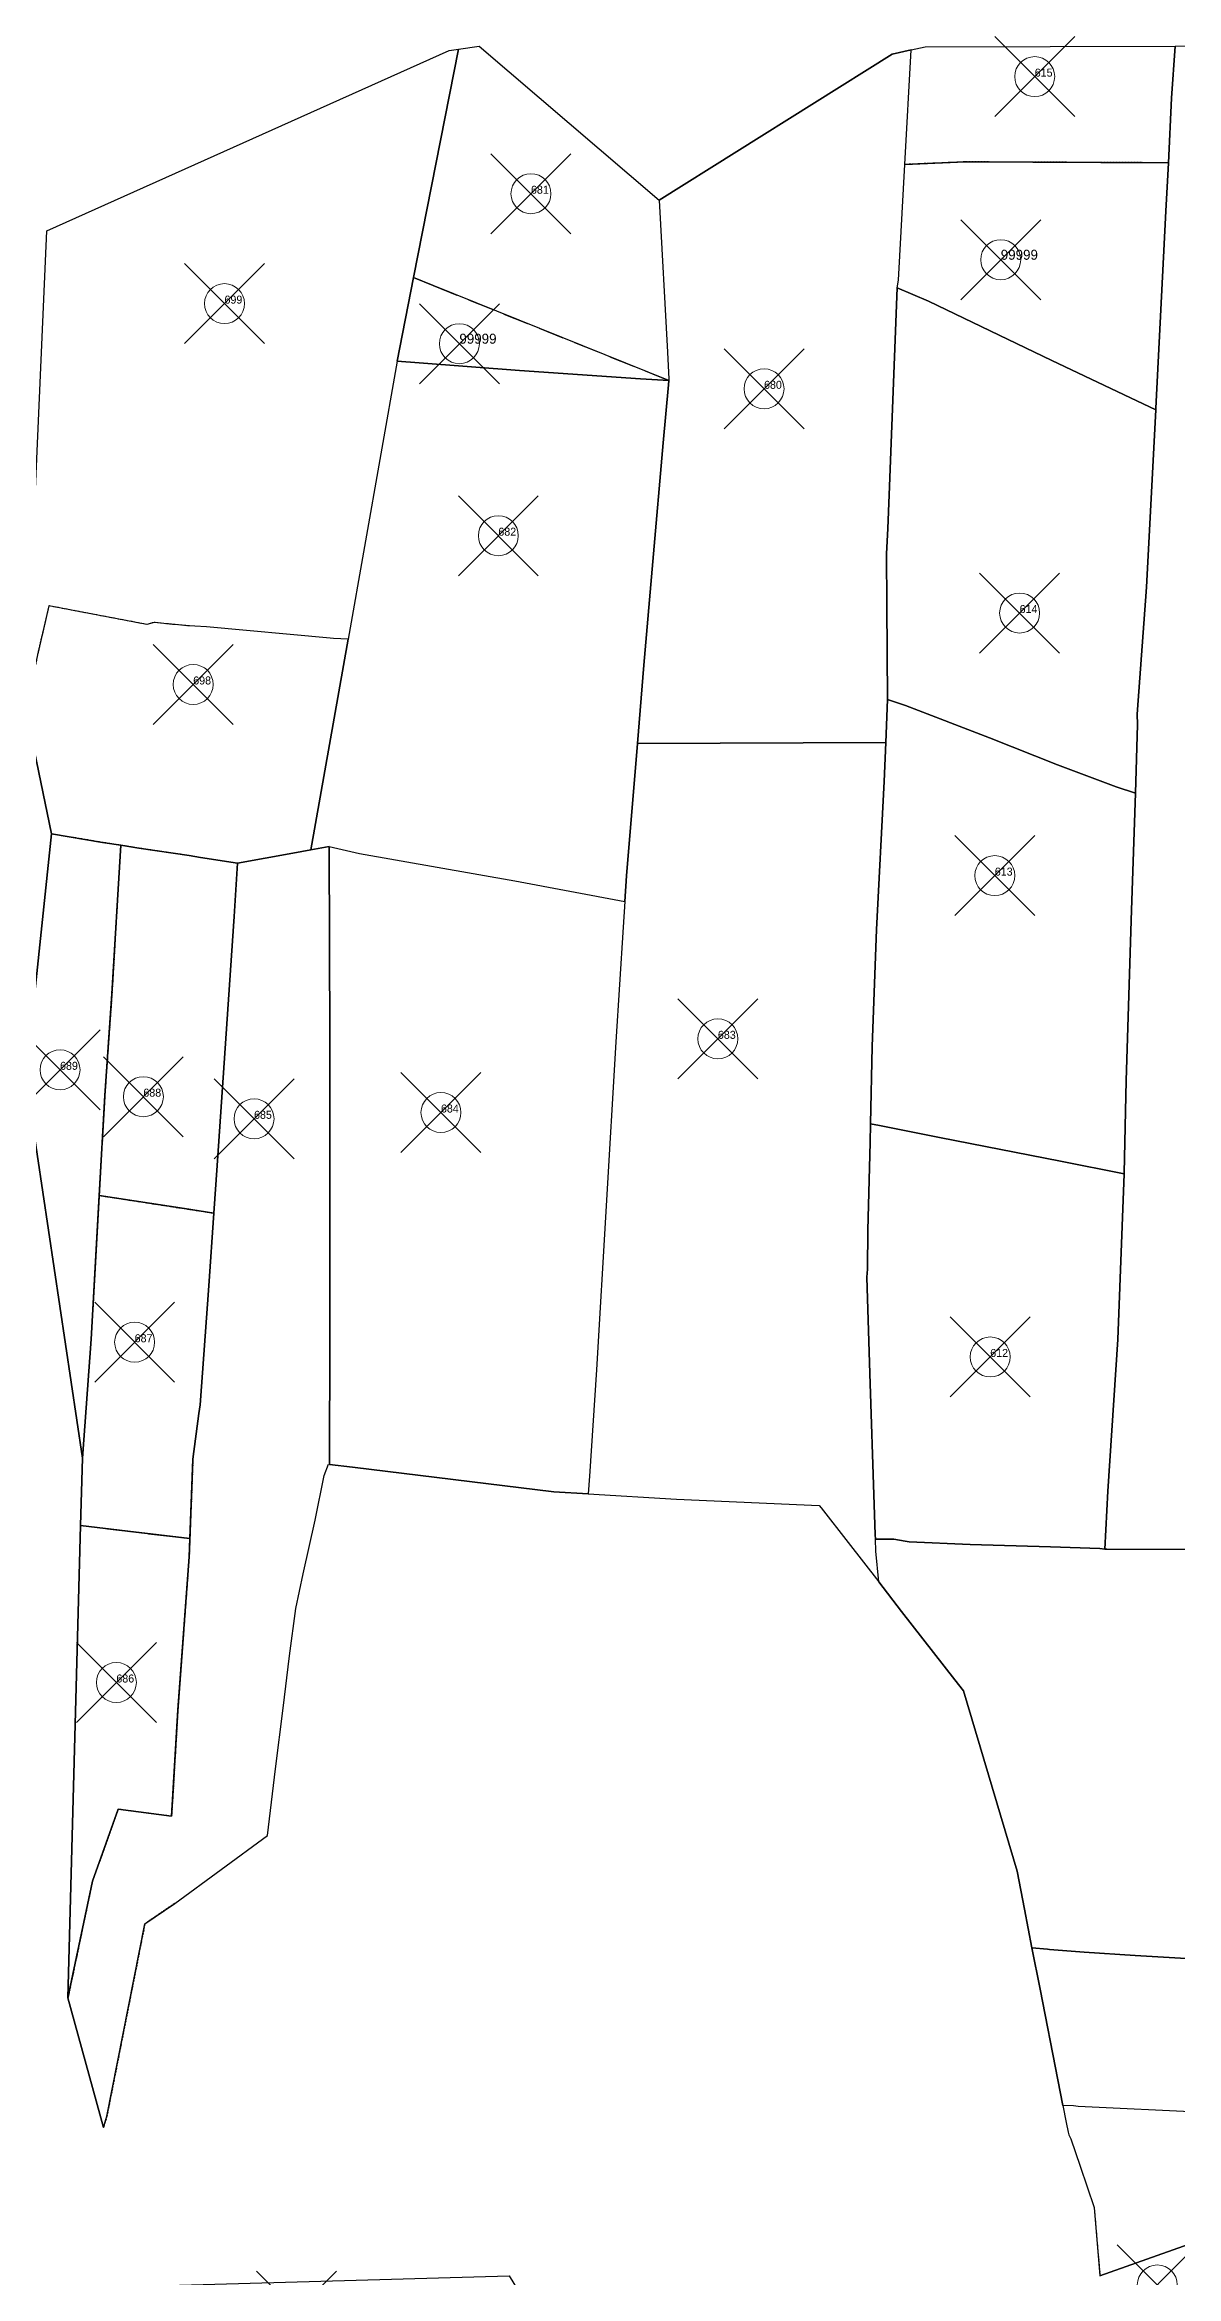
# Model space of a CAD drawing. Header units: millimetres. Extents: x 0 to 2247, y -2746 to 0.
# Drawn here: x 754 to 1037, y -1685 to -1127 of the extents above; entities that cross this region are included whole.
import ezdxf

# ---------------------------------------------------------------- set-up
doc = ezdxf.new("R2010")
doc.units = ezdxf.units.MM
doc.header["$PDMODE"] = 35
doc.header["$PDSIZE"] = 10
doc.linetypes.add('DASHED', pattern=[0.75, 0.5, -0.25])
doc.linetypes.add('DASHED2', pattern=[9.525, 6.35, -3.175])
for name, color, linetype, lineweight in [('Poly_Survey_Bndry', 250, 'Continuous', 30), ('Poly_Village_Bndry', 250, 'Continuous', 30), ('Text_Survey_No', 250, 'Continuous', 0)]:
    doc.layers.add(name, color=color, linetype=linetype, lineweight=lineweight)
doc.styles.get("Standard").update_dxf_attribs({"font": 'SakalBharati.ttf'})

msp = doc.modelspace()

# ---------------------------------------------------------------- linework, layer by layer
at = {"layer": 'Poly_Survey_Bndry'}
for points in [[(749.6, -1293.53), (754.82, -1173.91), (855.49, -1128.81), (857.82, -1128.46), (846.58, -1185.57), (842.47, -1206.47), (830.2, -1275.96), (826.56, -1275.81), (825.68, -1275.73), (794.76, -1272.82), (791.87, -1272.66), (790.52, -1272.65), (784.1, -1272.03), (781.66, -1271.77), (779.85, -1272.27), (755.36, -1267.61), (752.55, -1279.82)], [(857.82, -1128.46), (862.95, -1127.69), (907.98, -1166.22), (910.02, -1204.23), (910.39, -1210.98), (910.38, -1211.27), (851.5, -1187.55), (846.58, -1185.57)], [(907.98, -1166.22), (910.02, -1204.23), (910.39, -1210.98), (910.38, -1211.27), (910.34, -1212.4), (908.96, -1226.88), (906.43, -1256.49), (904.17, -1282.46), (902.54, -1302.03), (964.65, -1301.77), (965.08, -1291.04), (964.94, -1267.42), (964.86, -1254.65), (965.19, -1248.24), (965.47, -1239.86), (967.51, -1188.1), (967.83, -1186.22), (969.4, -1157.29), (970.95, -1128.66), (966.25, -1129.68)], [(970.95, -1128.66), (974.48, -1127.89), (1037.01, -1127.69), (1036.12, -1140.67), (1035.3, -1156.86), (984.49, -1156.64), (969.4, -1157.29)], [(1035.3, -1156.86), (1034.69, -1168.94), (1032.19, -1218.22), (1032.17, -1218.58), (1027.39, -1216.38), (1006.19, -1206.31), (975.31, -1191.47), (967.51, -1188.1), (967.83, -1186.22), (969.4, -1157.29), (984.49, -1156.64)], [(851.5, -1187.55), (846.58, -1185.57), (842.47, -1206.47), (847.98, -1206.89), (873.09, -1208.8), (903.27, -1210.86), (910.38, -1211.27)], [(965.08, -1291.04), (964.94, -1267.42), (964.86, -1254.65), (965.19, -1248.24), (965.47, -1239.86), (967.51, -1188.1), (975.31, -1191.47), (1006.19, -1206.31), (1027.39, -1216.38), (1032.17, -1218.58), (1029.84, -1262.94), (1027.54, -1294.69), (1027.59, -1297.28), (1027.08, -1314.45), (1022.28, -1312.88), (1007.61, -1307.36), (990.6, -1300.59), (969.61, -1292.56)], [(847.98, -1206.89), (842.47, -1206.47), (830.2, -1275.96), (820.91, -1328.6), (825.43, -1327.78), (833.02, -1329.48), (871.85, -1336.38), (899.38, -1341.49), (899.79, -1335.13), (902.54, -1302.03), (904.17, -1282.46), (906.43, -1256.49), (908.96, -1226.88), (910.34, -1212.4), (910.38, -1211.27), (903.27, -1210.86), (873.09, -1208.8)], [(749.6, -1293.53), (756.03, -1324.64), (768.77, -1326.74), (773.33, -1327.47), (777.89, -1328.19), (790.47, -1330.06), (793.29, -1330.51), (802.54, -1331.92), (816.39, -1329.42), (816.39, -1329.42), (820.91, -1328.6), (830.2, -1275.96), (826.56, -1275.81), (825.68, -1275.73), (794.76, -1272.82), (791.87, -1272.66), (790.52, -1272.65), (784.1, -1272.03), (781.66, -1271.77), (779.85, -1272.27), (755.36, -1267.61), (752.55, -1279.82)], [(960.84, -1397.09), (961.23, -1377.76), (962.34, -1348.55), (964.25, -1311.49), (964.65, -1301.77), (965.08, -1291.04), (969.61, -1292.56), (990.6, -1300.59), (1007.61, -1307.36), (1022.28, -1312.88), (1027.08, -1314.45), (1026.08, -1343.7), (1024.79, -1386.25), (1024.22, -1409.45), (1024.22, -1409.6), (1008.31, -1406.4), (978.1, -1400.51), (963.05, -1397.55)], [(964.65, -1301.77), (902.54, -1302.03), (899.79, -1335.13), (899.38, -1341.49), (898.96, -1347.92), (897.13, -1376.57), (892.3, -1458.6), (890.53, -1485.21), (890.24, -1489.57), (912.34, -1490.89), (947.96, -1492.54), (948.45, -1493.12), (955.22, -1501.78), (962.87, -1511.6), (962.14, -1503.89), (962.08, -1500.91), (961.98, -1499.75), (961.74, -1492.36), (960.65, -1459.48), (959.89, -1435.43), (960.08, -1433.44), (960.19, -1423.64), (960.74, -1401.8), (960.84, -1397.09), (961.23, -1377.76), (962.34, -1348.55), (964.25, -1311.49)], [(756.03, -1324.64), (749.57, -1385.67), (763.74, -1480.65), (765.94, -1450.94), (767.96, -1415), (769.37, -1389.99), (771.15, -1364.58), (773.33, -1327.47), (768.77, -1326.74)], [(767.96, -1415), (789.25, -1418.29), (796.63, -1419.41), (797.47, -1407.53), (801.67, -1345.28), (802.54, -1331.92), (793.29, -1330.51), (790.47, -1330.06), (777.89, -1328.19), (773.33, -1327.47), (771.15, -1364.58), (769.37, -1389.99)], [(786.88, -1591.95), (798.45, -1583.5), (810.06, -1575.02), (812, -1558.31), (813.96, -1543.17), (815.53, -1530.1), (817.16, -1518.26), (818.99, -1509.61), (821.92, -1496.2), (824.23, -1484.97), (825.31, -1482.18), (825.56, -1482.22), (825.59, -1450.36), (825.59, -1424.58), (825.59, -1375.91), (825.43, -1327.78), (820.91, -1328.6), (816.39, -1329.42), (816.39, -1329.42), (802.54, -1331.92), (801.67, -1345.28), (797.47, -1407.53), (796.63, -1419.41), (795.33, -1437.6), (793.2, -1467.3), (792.89, -1469.53), (791.39, -1480.95), (790.64, -1500.74), (790.46, -1505.31), (787.64, -1543.61), (786.07, -1570.19), (772.72, -1568.44), (766.28, -1586.37), (760.15, -1615.61), (769, -1648.02), (769.88, -1645.16), (779.38, -1597.09)], [(825.43, -1327.78), (833.02, -1329.48), (871.85, -1336.38), (899.38, -1341.49), (898.96, -1347.92), (897.13, -1376.57), (892.3, -1458.6), (890.53, -1485.21), (890.24, -1489.57), (881.65, -1489.05), (831.3, -1482.91), (825.56, -1482.22), (825.59, -1450.36), (825.59, -1424.58), (825.59, -1375.91)], [(961.74, -1492.36), (960.65, -1459.48), (959.89, -1435.43), (960.08, -1433.44), (960.19, -1423.64), (960.74, -1401.8), (960.84, -1397.09), (963.05, -1397.55), (978.1, -1400.51), (1008.31, -1406.4), (1024.22, -1409.6), (1022.68, -1450.98), (1020.17, -1488.94), (1019.45, -1503.38), (1018.2, -1503.26), (1005.81, -1502.83), (985.76, -1502.21), (970.53, -1501.61), (969.49, -1501.42), (966.65, -1500.93), (962.08, -1500.91), (961.98, -1499.75)], [(767.96, -1415), (765.94, -1450.94), (763.74, -1480.65), (763.3, -1497.46), (775.09, -1498.94), (790.64, -1500.74), (791.39, -1480.95), (792.89, -1469.53), (793.2, -1467.3), (795.33, -1437.6), (796.63, -1419.41), (789.25, -1418.29)], [(772.72, -1568.44), (786.07, -1570.19), (787.64, -1543.61), (790.46, -1505.31), (790.64, -1500.74), (775.09, -1498.94), (763.3, -1497.46), (760.15, -1615.61), (766.28, -1586.37)], [(1005.08, -1603.44), (1005.58, -1603.48), (1014.25, -1604.13), (1026.99, -1604.98), (1038.31, -1605.69), (1050, -1606.48), (1060.2, -1607.18), (1071.2, -1607.86), (1079.95, -1608.51), (1082.05, -1608.79), (1082.88, -1608.86), (1084.78, -1608.96), (1088.47, -1609.02), (1106.95, -1610.37), (1123.86, -1611.37), (1122.76, -1647.97), (1044.3, -1644.25), (1012.74, -1642.77), (1011.59, -1642.54), (1008.94, -1642.45), (1007.68, -1636.06), (1003.23, -1613.39), (1001.19, -1603.08)], [(1016.75, -1667.98), (1018.21, -1685.05), (1122.76, -1647.97), (1044.3, -1644.25), (1012.74, -1642.77), (1011.59, -1642.54), (1008.94, -1642.45), (1009.78, -1646.72), (1010.26, -1649.17), (1010.39, -1649.85), (1010.92, -1650.81), (1013.25, -1657.68)]]:
    msp.add_lwpolyline(points, close=True, dxfattribs=at)
for points in [[(749.6, -1293.53), (754.82, -1173.91), (855.49, -1128.81)], [(846.58, -1185.57), (857.82, -1128.46)], [(855.49, -1128.81), (857.82, -1128.46)], [(857.82, -1128.46), (862.95, -1127.69)], [(862.95, -1127.69), (907.98, -1166.22)], [(907.98, -1166.22), (966.25, -1129.68)], [(966.25, -1129.68), (970.95, -1128.66)], [(969.4, -1157.29), (970.95, -1128.66)], [(970.95, -1128.66), (974.48, -1127.89)], [(974.48, -1127.89), (1037.01, -1127.69)], [(1051.96, -1503.46), (1019.89, -1503.42), (1019.45, -1503.38), (1020.17, -1488.94), (1022.68, -1450.98), (1024.22, -1409.6), (1024.22, -1409.45), (1024.79, -1386.25), (1026.08, -1343.7), (1027.08, -1314.45), (1027.59, -1297.28), (1027.54, -1294.69), (1029.84, -1262.94), (1032.17, -1218.58), (1032.19, -1218.22), (1034.69, -1168.94), (1035.3, -1156.86), (1036.12, -1140.67), (1037.01, -1127.69), (1051.21, -1127.64)], [(1037.01, -1127.69), (1051.21, -1127.64)], [(967.51, -1188.1), (967.83, -1186.22), (969.4, -1157.29)], [(1032.17, -1218.58), (1032.19, -1218.22), (1034.69, -1168.94), (1035.3, -1156.86)], [(907.98, -1166.22), (910.02, -1204.23), (910.39, -1210.98), (910.38, -1211.27)], [(842.47, -1206.47), (846.58, -1185.57)], [(967.51, -1188.1), (965.47, -1239.86), (965.19, -1248.24), (964.86, -1254.65), (964.94, -1267.42), (965.08, -1291.04)], [(1032.17, -1218.58), (1027.39, -1216.38), (1006.19, -1206.31), (975.31, -1191.47), (967.51, -1188.1)], [(842.47, -1206.47), (830.2, -1275.96)], [(847.98, -1206.89), (842.47, -1206.47)], [(910.38, -1211.27), (903.27, -1210.86), (873.09, -1208.8), (847.98, -1206.89)], [(910.38, -1211.27), (910.34, -1212.4), (908.96, -1226.88), (906.43, -1256.49), (904.17, -1282.46), (902.54, -1302.03)], [(1027.08, -1314.45), (1027.59, -1297.28), (1027.54, -1294.69), (1029.84, -1262.94), (1032.17, -1218.58)], [(825.68, -1275.73), (794.76, -1272.82), (791.87, -1272.66), (790.52, -1272.65)], [(830.2, -1275.96), (820.91, -1328.6)], [(830.2, -1275.96), (826.56, -1275.81), (825.68, -1275.73)], [(756.03, -1324.64), (749.6, -1293.53)], [(965.08, -1291.04), (964.65, -1301.77)], [(1027.08, -1314.45), (1022.28, -1312.88), (1007.61, -1307.36), (990.6, -1300.59), (969.61, -1292.56), (965.08, -1291.04)], [(902.54, -1302.03), (899.79, -1335.13), (899.38, -1341.49)], [(902.54, -1302.03), (964.65, -1301.77)], [(964.65, -1301.77), (964.25, -1311.49), (962.34, -1348.55), (961.23, -1377.76)], [(1024.22, -1409.6), (1024.22, -1409.45), (1024.79, -1386.25), (1026.08, -1343.7), (1027.08, -1314.45)], [(763.74, -1480.65), (749.57, -1385.67), (756.03, -1324.64)], [(802.54, -1331.92), (793.29, -1330.51), (790.47, -1330.06)], [(796.63, -1419.41), (797.47, -1407.53), (801.67, -1345.28), (802.54, -1331.92)], [(802.54, -1331.92), (816.39, -1329.42)], [(816.39, -1329.42), (816.39, -1329.42), (820.91, -1328.6)], [(820.91, -1328.6), (825.43, -1327.78)], [(825.43, -1327.78), (833.02, -1329.48), (871.85, -1336.38), (899.38, -1341.49)], [(825.43, -1327.78), (825.59, -1375.91), (825.59, -1424.58), (825.59, -1450.36), (825.56, -1482.22)], [(899.38, -1341.49), (898.96, -1347.92), (897.13, -1376.57), (892.3, -1458.6), (890.53, -1485.21)], [(961.23, -1377.76), (960.84, -1397.09)], [(960.84, -1397.09), (960.74, -1401.8), (960.19, -1423.64), (960.08, -1433.44), (959.89, -1435.43), (960.65, -1459.48), (961.74, -1492.36)], [(1024.22, -1409.6), (1008.31, -1406.4), (978.1, -1400.51), (963.05, -1397.55), (960.84, -1397.09)], [(1019.45, -1503.38), (1020.17, -1488.94), (1022.68, -1450.98), (1024.22, -1409.6)], [(791.39, -1480.95), (792.89, -1469.53), (793.2, -1467.3), (795.33, -1437.6), (796.63, -1419.41)], [(763.3, -1497.46), (763.74, -1480.65)], [(890.53, -1485.21), (890.24, -1489.57)], [(961.74, -1492.36), (961.98, -1499.75), (962.08, -1500.91)], [(760.15, -1615.61), (763.3, -1497.46)], [(1038.31, -1605.69), (1026.99, -1604.98), (1014.25, -1604.13), (1005.58, -1603.48), (1005.08, -1603.44), (1001.19, -1603.08), (999.29, -1593.44), (997.47, -1583.9), (984.06, -1538.79), (981.94, -1536.06), (968.61, -1518.96), (962.87, -1511.6), (962.14, -1503.89), (962.08, -1500.91), (966.65, -1500.93), (969.49, -1501.42), (970.53, -1501.61), (985.76, -1502.21), (1005.81, -1502.83), (1018.2, -1503.26), (1019.45, -1503.38), (1019.89, -1503.42), (1051.96, -1503.46)], [(962.08, -1500.91), (966.65, -1500.93), (969.49, -1501.42)], [(962.87, -1511.6), (962.14, -1503.89), (962.08, -1500.91)], [(969.49, -1501.42), (970.53, -1501.61), (985.76, -1502.21), (1005.81, -1502.83), (1018.2, -1503.26), (1019.45, -1503.38)], [(1019.45, -1503.38), (1019.89, -1503.42), (1051.96, -1503.46), (1081.05, -1503.53), (1081.25, -1503.5)], [(1005.08, -1603.44), (1001.19, -1603.08)], [(1123.86, -1611.37), (1106.95, -1610.37), (1088.47, -1609.02), (1084.78, -1608.96), (1082.88, -1608.86), (1082.05, -1608.79), (1079.95, -1608.51), (1071.2, -1607.86), (1060.2, -1607.18), (1050, -1606.48), (1038.31, -1605.69), (1026.99, -1604.98), (1014.25, -1604.13), (1005.58, -1603.48), (1005.08, -1603.44)], [(769, -1648.02), (760.15, -1615.61)], [(1011.59, -1642.54), (1008.94, -1642.45)], [(1122.76, -1647.97), (1044.3, -1644.25), (1012.74, -1642.77), (1011.59, -1642.54)], [(1122.76, -1647.97), (1018.21, -1685.05)]]:
    msp.add_lwpolyline(points, dxfattribs=at)
at = {"layer": 'Poly_Survey_Bndry', "lineweight": 30}
msp.add_lwpolyline([(1035.3, -1156.86), (1036.12, -1140.67), (1037.01, -1127.69)], dxfattribs=at)
at = {"layer": 'Poly_Survey_Bndry', "linetype": 'DASHED'}
for points in [[(1035.3, -1156.86), (984.49, -1156.64), (969.4, -1157.29)], [(790.52, -1272.65), (784.1, -1272.03), (781.66, -1271.77), (779.85, -1272.27), (755.36, -1267.61), (752.55, -1279.82), (749.6, -1293.53)], [(773.33, -1327.47), (768.77, -1326.74), (756.03, -1324.64)], [(773.33, -1327.47), (771.15, -1364.58), (769.37, -1389.99), (767.96, -1415)], [(790.47, -1330.06), (777.89, -1328.19), (773.33, -1327.47)], [(767.96, -1415), (765.94, -1450.94), (763.74, -1480.65)], [(767.96, -1415), (789.25, -1418.29), (796.63, -1419.41)], [(791.39, -1480.95), (790.64, -1500.74)], [(790.64, -1500.74), (790.46, -1505.31), (787.64, -1543.61), (786.07, -1570.19), (772.72, -1568.44)], [(772.72, -1568.44), (766.28, -1586.37), (760.15, -1615.61)]]:
    msp.add_lwpolyline(points, dxfattribs=at)
at = {"layer": 'Poly_Survey_Bndry', "linetype": 'DASHED2'}
for points in [[(846.58, -1185.57), (851.5, -1187.55)], [(851.5, -1187.55), (910.38, -1211.27)]]:
    msp.add_lwpolyline(points, dxfattribs=at)
at = {"layer": 'Poly_Survey_Bndry', "linetype": 'DASHED', "lineweight": 30}
msp.add_lwpolyline([(763.3, -1497.46), (775.09, -1498.94), (790.64, -1500.74)], dxfattribs=at)
at = {"layer": 'Poly_Survey_Bndry', "linetype": 'ByBlock'}
msp.add_lwpolyline([(767.46, -1688), (870.5, -1685.05), (884.52, -1708.11), (777.32, -1702.62), (773.65, -1702.22), (771.97, -1706.17), (771.79, -1705.48), (769.98, -1698.74)], close=True, dxfattribs=at)
at = {"layer": 'Poly_Village_Bndry'}
for points in [[(786.88, -1591.95), (798.45, -1583.5), (810.06, -1575.02), (812, -1558.31), (813.96, -1543.17), (815.53, -1530.1), (817.16, -1518.26), (818.99, -1509.61), (821.92, -1496.2), (824.23, -1484.97), (825.31, -1482.18)], [(825.31, -1482.18), (825.56, -1482.22)], [(825.56, -1482.22), (831.3, -1482.91)], [(831.3, -1482.91), (881.65, -1489.05), (890.24, -1489.57)], [(890.24, -1489.57), (912.34, -1490.89), (947.96, -1492.54), (948.45, -1493.12), (955.22, -1501.78), (962.87, -1511.6)], [(962.87, -1511.6), (968.61, -1518.96), (981.94, -1536.06), (984.06, -1538.79), (997.47, -1583.9), (999.29, -1593.44), (1001.19, -1603.08)], [(1001.19, -1603.08), (1003.23, -1613.39), (1007.68, -1636.06), (1008.94, -1642.45)], [(1008.94, -1642.45), (1009.78, -1646.72), (1010.26, -1649.17)], [(1010.26, -1649.17), (1010.39, -1649.85), (1010.92, -1650.81), (1013.25, -1657.68), (1016.75, -1667.98)]]:
    msp.add_lwpolyline(points, dxfattribs=at)
at = {"layer": 'Poly_Village_Bndry', "linetype": 'DASHED'}
for points in [[(786.88, -1591.95), (779.38, -1597.09), (769.88, -1645.16), (769, -1648.02)], [(1016.75, -1667.98), (1018.21, -1685.05)]]:
    msp.add_lwpolyline(points, dxfattribs=at)
at = {"layer": 'Text_Survey_No'}
for p in [(1001.89, -1135.32), (875.92, -1164.6), (993.39, -1181.1), (799.28, -1192.07), (858.01, -1202.09), (934.2, -1213.36), (867.76, -1250.08), (998.11, -1269.41), (791.46, -1287.27), (991.9, -1335.05), (922.66, -1375.85), (758.16, -1383.59), (778.99, -1390.31), (806.67, -1395.84), (853.41, -1394.27), (776.82, -1451.69), (990.76, -1455.37), (772.24, -1536.75), (1032.54, -1687.34), (817.3, -1693.92)]:
    msp.add_point(p, dxfattribs=at)

# ---------------------------------------------------------------- texts
at = {"layer": 'Text_Survey_No', "linetype": 'DASHED'}
for s, height, p in [('615', 2, (1001.89, -1135.32)), ('681', 2, (875.92, -1164.6)), ('99999', 2.5, (993.39, -1181.1)), ('699', 2, (799.28, -1192.07)), ('99999', 2.5, (858.01, -1202.09)), ('680', 2, (934.2, -1213.36)), ('682', 2, (867.76, -1250.08)), ('614', 2, (998.11, -1269.41)), ('698', 2, (791.46, -1287.27)), ('613', 2, (991.9, -1335.05)), ('683', 2, (922.66, -1375.85)), ('689', 2, (758.16, -1383.59)), ('688', 2, (778.99, -1390.31)), ('685', 2, (806.67, -1395.84)), ('684', 2, (853.41, -1394.27)), ('687', 2, (776.82, -1451.69)), ('612', 2, (990.76, -1455.37)), ('686', 2, (772.24, -1536.75))]:
    msp.add_text(s, height=height, dxfattribs=at).set_placement(p)

doc.saveas('drawing.dxf')
